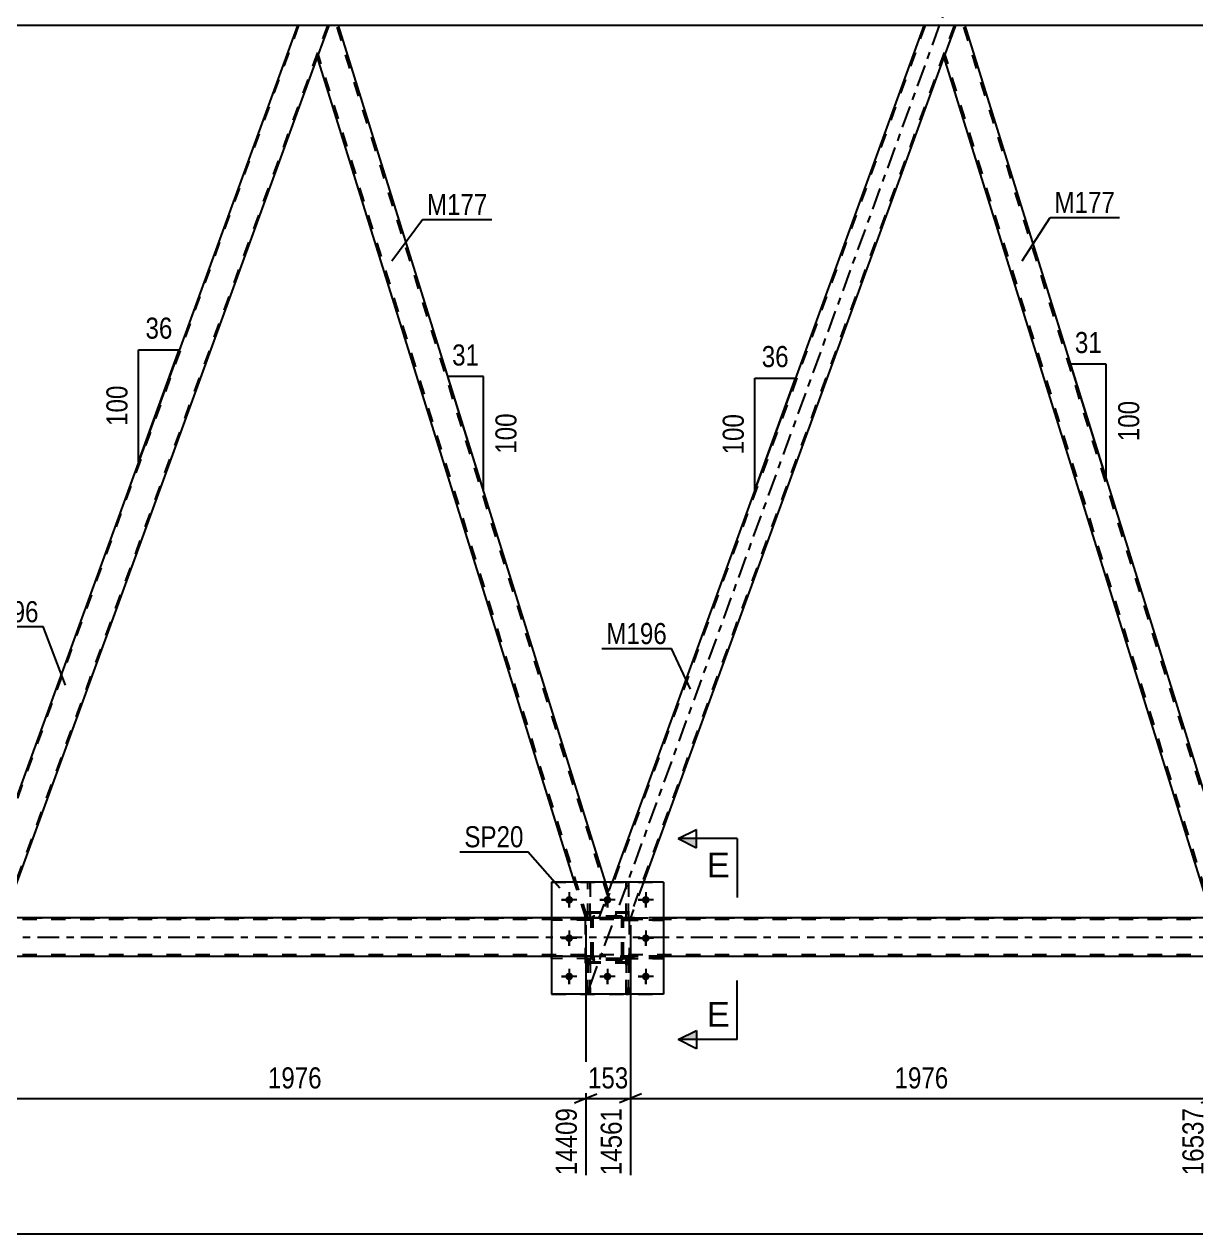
# Model space of a CAD drawing. Header units: millimetres. Extents: x 0 to 841, y 0 to 594.
# Drawn here: x 512.8 to 672, y 284.2 to 448.5 of the extents above; entities that cross this region are included whole.
import ezdxf

# ---------------------------------------------------------------- set-up
doc = ezdxf.new("R2010")
doc.units = ezdxf.units.MM
doc.linetypes.add('DXK_LINE_DOT2', pattern=[3.9198, 1.9599, -1.9599])
doc.linetypes.add('DXK_LINE_DOT3', pattern=[5.9187, 2.979, -0.9799, 0.9799, -0.9799])
doc.styles.add('Arial', font='ARIAL.TTF', dxfattribs={"height": 0.2})
doc.styles.add('Arial Narrow', font='ARIALN.TTF', dxfattribs={"height": 0.2})

# ---------------------------------------------------------------- blocks, each defined once
blk = doc.blocks.new('Part-814553314-3976 - 3897')
at = {"color": 7, "linetype": 'DXK_LINE_DOT2'}
for p, q in [((589.84, 326.84), (589.88, 327.03)), ((589.88, 327.03), (589.84, 326.84)), ((590.1, 326.94), (590.15, 327.01)), ((590.14, 327.29), (590.32, 327.32)), ((590.32, 327.32), (590.14, 327.29)), ((590.15, 327.01), (590.23, 327.07)), ((590.23, 327.07), (590.32, 327.08)), ((593.76, 327.32), (590.32, 327.32)), ((590.32, 327.08), (593.76, 327.08)), ((593.76, 327.32), (593.94, 327.29)), ((593.94, 327.29), (593.76, 327.32)), ((593.76, 327.08), (593.85, 327.07)), ((593.85, 327.07), (593.93, 327.01)), ((593.93, 327.01), (593.98, 326.94)), ((594.2, 327.03), (594.24, 326.84)), ((594.24, 326.84), (594.2, 327.03)), ((589.84, 321.8), (589.84, 326.84)), ((590.08, 326.84), (590.1, 326.94)), ((590.08, 321.8), (590.08, 326.84)), ((593.98, 326.94), (594, 326.84)), ((594, 321.8), (594, 326.84)), ((594.24, 321.8), (594.24, 326.84)), ((589.88, 321.62), (589.84, 321.8)), ((589.84, 321.8), (589.88, 321.62)), ((590.1, 321.71), (590.08, 321.8)), ((590.15, 321.63), (590.1, 321.71)), ((590.32, 321.32), (590.14, 321.36)), ((590.14, 321.36), (590.32, 321.32)), ((590.23, 321.58), (590.15, 321.63)), ((590.32, 321.56), (590.23, 321.58)), ((593.76, 321.56), (590.32, 321.56)), ((593.76, 321.32), (590.32, 321.32)), ((593.85, 321.58), (593.76, 321.56)), ((593.94, 321.36), (593.76, 321.32)), ((593.76, 321.32), (593.94, 321.36)), ((593.93, 321.63), (593.85, 321.58)), ((593.98, 321.71), (593.93, 321.63)), ((594, 321.8), (593.98, 321.71)), ((594.24, 321.8), (594.2, 321.62)), ((594.2, 321.62), (594.24, 321.8))]:
    blk.add_line(p, q, dxfattribs=at)
at = {"color": 7, "linetype": 'DXK_LINE_DOT3'}
blk.add_line((592.04, 324.32), (592.04, 324.32), dxfattribs=at)
at = {"color": 7, "linetype": 'DXK_LINE_DOT2'}
for centre, start, end in [((590.32, 326.84), 112.5, 157.5), ((590.32, 326.84), 112.5, 157.5), ((593.76, 326.84), 22.5, 67.5), ((593.76, 326.84), 22.5, 67.5), ((590.32, 321.8), 202.5, 247.5), ((590.32, 321.8), 202.5, 247.5), ((593.76, 321.8), 292.5, 337.5), ((593.76, 321.8), 292.5, 337.5)]:
    blk.add_arc(centre, 0.48, start, end, dxfattribs=at)
blk = doc.blocks.new('Part-814553314-3912 - 3897')
at = {"color": 7, "linetype": 'DXK_LINE_DOT2'}
for p, q in [((594.59, 327.08), (594.59, 331.92)), ((594.59, 331.92), (594.91, 331.92)), ((594.91, 331.92), (594.91, 327.08)), ((594.59, 327.68), (594.91, 327.68)), ((594.91, 327.08), (594.59, 327.08))]:
    blk.add_line(p, q, dxfattribs=at)
blk = doc.blocks.new('Part-814553314-3972 - 3897')
at = {"color": 2, "linetype": 'Continuous'}
for p, q in [((594.59, 331.92), (594.59, 331.92)), ((594.91, 331.92), (594.59, 331.92)), ((594.91, 331.92), (594.91, 331.92))]:
    blk.add_line(p, q, dxfattribs=at)
at = {"color": 7, "linetype": 'DXK_LINE_DOT2'}
for p, q in [((594.59, 327.08), (594.59, 331.92)), ((594.91, 327.08), (594.91, 331.92)), ((594.59, 327.68), (594.91, 327.68)), ((594.91, 327.08), (594.59, 327.08))]:
    blk.add_line(p, q, dxfattribs=at)
blk = doc.blocks.new('Part-814553314-4129 - 3897')
at = {"color": 7, "linetype": 'DXK_LINE_DOT2'}
for p, q in [((594.24, 326.76), (594.24, 327.08)), ((594.24, 327.08), (599.64, 327.08)), ((594.84, 326.76), (594.84, 327.08)), ((599.64, 327.08), (599.64, 326.76)), ((599.64, 326.76), (594.24, 326.76))]:
    blk.add_line(p, q, dxfattribs=at)
blk = doc.blocks.new('Part-814553314-4242 - 3897')
at = {"color": 7, "linetype": 'DXK_LINE_DOT2'}
for p, q in [((595.04, 327.72), (589.04, 327.72)), ((589.04, 320.92), (589.04, 327.72)), ((595.04, 320.92), (595.04, 327.72)), ((595.04, 320.92), (589.04, 320.92))]:
    blk.add_line(p, q, dxfattribs=at)
blk = doc.blocks.new('Part-814553314-3915 - 3897')
at = {"color": 7, "linetype": 'DXK_LINE_DOT2'}
for p, q in [((589.39, 327.08), (589.39, 331.92)), ((589.39, 331.92), (589.71, 331.92)), ((589.71, 331.92), (589.71, 327.08)), ((589.39, 327.68), (589.71, 327.68)), ((589.71, 327.08), (589.39, 327.08))]:
    blk.add_line(p, q, dxfattribs=at)
blk = doc.blocks.new('Part-814553314-3937 - 3897')
at = {"color": 2, "linetype": 'Continuous'}
for p, q in [((554.17, 448.32), (552.64, 444.13)), ((555.48, 448.32), (554.17, 448.32)), ((591.76, 331.92), (555.48, 448.32)), ((587.57, 331.92), (552.62, 444.07)), ((552.64, 444.13), (552.64, 444.12))]:
    blk.add_line(p, q, dxfattribs=at)
at = {"color": 7, "linetype": 'DXK_LINE_DOT2'}
for p, q in [((592.05, 330.2), (555.23, 448.32)), ((552.64, 444.13), (552.62, 444.07)), ((589.33, 327.1), (552.75, 444.44)), ((589.08, 327.1), (587.57, 331.92)), ((592.19, 330.57), (591.76, 331.92)), ((590.92, 327.1), (592.19, 330.57)), ((589.08, 327.1), (590.92, 327.1))]:
    blk.add_line(p, q, dxfattribs=at)
blk = doc.blocks.new('Part-814553314-4007 - 3897')
at = {"color": 7, "linetype": 'DXK_LINE_DOT2'}
for p, q in [((594.24, 321.56), (594.24, 321.88)), ((594.24, 321.88), (599.64, 321.88)), ((599.64, 321.56), (594.24, 321.56)), ((594.84, 321.56), (594.84, 321.88)), ((599.64, 321.88), (599.64, 321.56))]:
    blk.add_line(p, q, dxfattribs=at)
blk = doc.blocks.new('Bolt-814553314-4019 - 3897')
at = {"color": 1, "linetype": 'Continuous'}
for p, q in [((586.84, 330.56), (586.84, 329.87)), ((592.04, 330.56), (592.04, 329.87)), ((597.24, 330.56), (597.24, 329.87)), ((585.8, 329.52), (586.49, 329.52)), ((586.84, 328.48), (586.84, 329.18)), ((587.88, 329.52), (587.19, 329.52)), ((591, 329.52), (591.69, 329.52)), ((592.04, 328.48), (592.04, 329.18)), ((593.08, 329.52), (592.39, 329.52)), ((596.2, 329.52), (596.89, 329.52)), ((597.24, 328.48), (597.24, 329.18)), ((598.28, 329.52), (597.59, 329.52)), ((586.84, 325.36), (586.84, 324.67)), ((597.24, 325.36), (597.24, 324.67)), ((585.8, 324.32), (586.49, 324.32)), ((586.84, 323.28), (586.84, 323.98)), ((587.88, 324.32), (587.19, 324.32)), ((596.2, 324.32), (596.89, 324.32)), ((597.24, 323.28), (597.24, 323.98)), ((598.28, 324.32), (597.59, 324.32)), ((585.8, 319.12), (586.49, 319.12)), ((586.84, 320.16), (586.84, 319.47)), ((587.88, 319.12), (587.19, 319.12)), ((591, 319.12), (591.69, 319.12)), ((592.04, 320.16), (592.04, 319.47)), ((593.08, 319.12), (592.39, 319.12)), ((596.2, 319.12), (596.89, 319.12)), ((597.24, 320.16), (597.24, 319.47)), ((598.28, 319.12), (597.59, 319.12)), ((586.84, 318.08), (586.84, 318.78)), ((592.04, 318.08), (592.04, 318.78)), ((597.24, 318.08), (597.24, 318.78))]:
    blk.add_line(p, q, dxfattribs=at)
blk = doc.blocks.new('Bolt-814553314-4020 - 3897')
at = {"linetype": 'Continuous'}
for points in [[(587.36, 329.52, -1), (586.32, 329.52, -1)], [(592.56, 329.52, -1), (591.52, 329.52, -1)], [(597.76, 329.52, -1), (596.72, 329.52, -1)], [(587.36, 324.32, -1), (586.32, 324.32, -1)], [(597.76, 324.32, -1), (596.72, 324.32, -1)], [(587.36, 319.12, -1), (586.32, 319.12, -1)], [(592.56, 319.12, -1), (591.52, 319.12, -1)], [(597.76, 319.12, -1), (596.72, 319.12, -1)]]:
    blk.add_hatch(color=1, dxfattribs=at).paths.add_polyline_path(points)
at = {"color": 1, "linetype": 'Continuous'}
for p, q in [((586.84, 330.56), (586.84, 328.48)), ((592.04, 330.56), (592.04, 328.48)), ((597.24, 330.56), (597.24, 328.48)), ((587.88, 329.52), (585.8, 329.52)), ((593.08, 329.52), (591, 329.52)), ((598.28, 329.52), (596.2, 329.52)), ((586.84, 325.36), (586.84, 323.28)), ((597.24, 325.36), (597.24, 323.28)), ((587.88, 324.32), (585.8, 324.32)), ((598.28, 324.32), (596.2, 324.32)), ((587.88, 319.12), (585.8, 319.12)), ((586.84, 320.16), (586.84, 318.08)), ((593.08, 319.12), (591, 319.12)), ((592.04, 320.16), (592.04, 318.08)), ((598.28, 319.12), (596.2, 319.12)), ((597.24, 320.16), (597.24, 318.08))]:
    blk.add_line(p, q, dxfattribs=at)
blk = doc.blocks.new('Part-814553314-3956 - 3897')
at = {"color": 7, "linetype": 'DXK_LINE_DOT2'}
for p, q in [((589.84, 327.08), (584.44, 327.08)), ((584.44, 326.76), (584.44, 327.08)), ((589.24, 326.76), (589.24, 327.08)), ((589.84, 327.08), (589.84, 326.76)), ((589.84, 326.76), (584.44, 326.76))]:
    blk.add_line(p, q, dxfattribs=at)
blk = doc.blocks.new('Part-814553314-3959 - 3897')
at = {"color": 7, "linetype": 'DXK_LINE_DOT2'}
for p, q in [((589.71, 321.56), (589.39, 321.56)), ((589.39, 321.56), (589.39, 316.72)), ((589.39, 320.96), (589.71, 320.96)), ((589.71, 316.72), (589.71, 321.56)), ((589.39, 316.72), (589.71, 316.72))]:
    blk.add_line(p, q, dxfattribs=at)
blk = doc.blocks.new('Part-814553314-3960 - 3897')
at = {"color": 7, "linetype": 'DXK_LINE_DOT2'}
for p, q in [((599.64, 321.88), (594.24, 321.88)), ((594.24, 321.88), (594.24, 321.56)), ((594.24, 321.56), (599.64, 321.56)), ((594.84, 321.56), (594.84, 321.88)), ((599.64, 321.56), (599.64, 321.88))]:
    blk.add_line(p, q, dxfattribs=at)
blk = doc.blocks.new('Part-814553314-3961 - 3897')
at = {"color": 7, "linetype": 'DXK_LINE_DOT2'}
for p, q in [((599.64, 327.08), (594.24, 327.08)), ((594.24, 327.08), (594.24, 326.76)), ((594.84, 326.76), (594.84, 327.08)), ((599.64, 326.76), (599.64, 327.08)), ((594.24, 326.76), (599.64, 326.76))]:
    blk.add_line(p, q, dxfattribs=at)
blk = doc.blocks.new('Part-814553314-3978 - 3897')
at = {"color": 7, "linetype": 'DXK_LINE_DOT2'}
for p, q in [((584.44, 331.92), (599.64, 331.92)), ((584.44, 331.92), (584.44, 316.72)), ((599.64, 331.92), (599.64, 316.72)), ((584.44, 316.72), (599.64, 316.72))]:
    blk.add_line(p, q, dxfattribs=at)
blk = doc.blocks.new('Part-814553314-3988 - 3897')
at = {"color": 7, "linetype": 'DXK_LINE_DOT2'}
for p, q in [((550.08, 448.32), (505.96, 327.1)), ((554, 448.32), (509.88, 327.1)), ((554.17, 448.32), (552.64, 444.12)), ((507.03, 330.52), (505.79, 327.1)), ((510.05, 327.1), (505.79, 327.1))]:
    blk.add_line(p, q, dxfattribs=at)
at = {"color": 2, "linetype": 'Continuous'}
for p, q in [((549.91, 448.32), (507.03, 330.52)), ((554.17, 448.32), (549.91, 448.32)), ((552.64, 444.12), (510.05, 327.1))]:
    blk.add_line(p, q, dxfattribs=at)
blk = doc.blocks.new('Part-814553314-3989 - 3897')
at = {"color": 7, "linetype": 'DXK_LINE_DOT2'}
for p, q in [((589.84, 327.08), (584.44, 327.08)), ((584.44, 327.08), (584.44, 326.76)), ((589.24, 326.76), (589.24, 327.08)), ((589.84, 326.76), (589.84, 327.08)), ((589.84, 326.76), (584.44, 326.76))]:
    blk.add_line(p, q, dxfattribs=at)
blk = doc.blocks.new('Part-814553314-3994 - 3897')
at = {"color": 7, "linetype": 'DXK_LINE_DOT2'}
for p, q in [((724.43, 448.32), (209.37, 448.32)), ((555.48, 448.32), (549.91, 448.32)), ((640.62, 448.32), (635.04, 448.32))]:
    blk.add_line(p, q, dxfattribs=at)
at = {"color": 2, "linetype": 'Continuous'}
for p, q in [((549.91, 448.32), (470.35, 448.32)), ((635.04, 448.32), (555.48, 448.32)), ((720.18, 448.32), (640.62, 448.32))]:
    blk.add_line(p, q, dxfattribs=at)
blk = doc.blocks.new('Part-814553314-4005 - 3897')
at = {"color": 7, "linetype": 'DXK_LINE_DOT2'}
for p, q in [((589.84, 321.88), (584.44, 321.88)), ((584.44, 321.88), (584.44, 321.56)), ((589.84, 321.56), (584.44, 321.56)), ((589.24, 321.56), (589.24, 321.88)), ((589.84, 321.56), (589.84, 321.88))]:
    blk.add_line(p, q, dxfattribs=at)
blk = doc.blocks.new('Part-814553314-4037 - 3897')
at = {"color": 2, "linetype": 'Continuous'}
for p, q in [((639.3, 448.32), (637.77, 444.13)), ((640.62, 448.32), (639.3, 448.32)), ((677.32, 330.57), (640.62, 448.32)), ((674.21, 327.1), (637.75, 444.07)), ((637.77, 444.13), (637.77, 444.12)), ((677.3, 330.51), (677.05, 329.83)), ((677.3, 330.52), (677.3, 330.51)), ((677.05, 329.83), (676.06, 327.1))]:
    blk.add_line(p, q, dxfattribs=at)
at = {"color": 7, "linetype": 'DXK_LINE_DOT2'}
for p, q in [((677.18, 330.2), (640.37, 448.32)), ((637.77, 444.13), (637.75, 444.07)), ((674.46, 327.1), (637.89, 444.44)), ((677.05, 329.83), (677.24, 330.35)), ((677.32, 330.57), (677.3, 330.52)), ((676.06, 327.1), (674.21, 327.1))]:
    blk.add_line(p, q, dxfattribs=at)
blk = doc.blocks.new('Part-814553314-4042 - 3897')
at = {"color": 7, "linetype": 'DXK_LINE_DOT3'}
blk.add_line((589.63, 317.7), (640.59, 457.72), dxfattribs=at)
at = {"color": 7, "linetype": 'DXK_LINE_DOT2'}
for p, q in [((635.21, 448.32), (591.09, 327.1)), ((639.13, 448.32), (595.01, 327.1)), ((639.3, 448.32), (637.77, 444.12)), ((590.92, 327.1), (592.68, 331.92)), ((596.94, 331.92), (595.18, 327.1)), ((595.18, 327.1), (590.92, 327.1))]:
    blk.add_line(p, q, dxfattribs=at)
at = {"color": 2, "linetype": 'Continuous'}
for p, q in [((635.04, 448.32), (592.68, 331.92)), ((639.3, 448.32), (635.04, 448.32)), ((637.77, 444.12), (596.94, 331.92))]:
    blk.add_line(p, q, dxfattribs=at)
blk = doc.blocks.new('Part-814553314-4057 - 3897')
at = {"color": 7, "linetype": 'DXK_LINE_DOT2'}
for p, q in [((329.04, 327.1), (745.78, 327.1)), ((599.64, 327.1), (584.44, 327.1)), ((745.78, 326.86), (58.85, 326.86)), ((745.78, 322.06), (58.85, 322.06)), ((599.64, 321.82), (584.44, 321.82))]:
    blk.add_line(p, q, dxfattribs=at)
at = {"color": 2, "linetype": 'Continuous'}
for p, q in [((584.44, 327.1), (344.24, 327.1)), ((745.78, 327.1), (599.64, 327.1)), ((584.44, 321.82), (344.24, 321.82)), ((745.78, 321.82), (599.64, 321.82))]:
    blk.add_line(p, q, dxfattribs=at)
at = {"color": 7, "linetype": 'DXK_LINE_DOT3'}
blk.add_line((58.85, 324.46), (745.78, 324.46), dxfattribs=at)
blk = doc.blocks.new('Part-814553314-4074 - 3897')
at = {"color": 2, "linetype": 'Continuous'}
for p, q in [((589.39, 331.92), (589.39, 331.92)), ((589.71, 331.92), (589.39, 331.92)), ((589.71, 331.92), (589.71, 331.92))]:
    blk.add_line(p, q, dxfattribs=at)
at = {"color": 7, "linetype": 'DXK_LINE_DOT2'}
for p, q in [((589.39, 327.08), (589.39, 331.92)), ((589.71, 327.08), (589.71, 331.92)), ((589.39, 327.68), (589.71, 327.68)), ((589.71, 327.08), (589.39, 327.08))]:
    blk.add_line(p, q, dxfattribs=at)
blk = doc.blocks.new('Part-814553314-4096 - 3897')
at = {"color": 2, "linetype": 'Continuous'}
for p, q in [((599.64, 331.92), (584.44, 331.92)), ((584.44, 331.92), (584.44, 316.72)), ((599.64, 331.92), (599.64, 316.72)), ((599.64, 316.72), (584.44, 316.72))]:
    blk.add_line(p, q, dxfattribs=at)
blk = doc.blocks.new('Part-814553314-4112 - 3897')
at = {"color": 7, "linetype": 'DXK_LINE_DOT2'}
for p, q in [((595.04, 327.86), (589.04, 327.86)), ((589.04, 321.06), (589.04, 327.86)), ((595.04, 321.06), (595.04, 327.86)), ((595.04, 321.06), (589.04, 321.06))]:
    blk.add_line(p, q, dxfattribs=at)
blk = doc.blocks.new('Part-814553314-4119 - 3897')
at = {"color": 7, "linetype": 'DXK_LINE_DOT2'}
for p, q in [((594.91, 321.56), (594.59, 321.56)), ((594.59, 321.56), (594.59, 316.72)), ((594.59, 320.96), (594.91, 320.96)), ((594.91, 316.72), (594.91, 321.56)), ((594.59, 316.72), (594.91, 316.72))]:
    blk.add_line(p, q, dxfattribs=at)
blk = doc.blocks.new('Part-814553314-4131 - 3897')
at = {"color": 7, "linetype": 'DXK_LINE_DOT2'}
for p, q in [((589.84, 326.84), (589.88, 327.03)), ((589.88, 327.03), (589.84, 326.84)), ((590.1, 326.94), (590.15, 327.01)), ((590.14, 327.29), (590.32, 327.32)), ((590.32, 327.32), (590.14, 327.29)), ((590.15, 327.01), (590.23, 327.07)), ((590.23, 327.07), (590.32, 327.08)), ((593.76, 327.32), (590.32, 327.32)), ((590.32, 327.08), (593.76, 327.08)), ((593.76, 327.32), (593.94, 327.29)), ((593.94, 327.29), (593.76, 327.32)), ((593.76, 327.08), (593.85, 327.07)), ((593.85, 327.07), (593.93, 327.01)), ((593.93, 327.01), (593.98, 326.94)), ((594.2, 327.03), (594.24, 326.84)), ((594.24, 326.84), (594.2, 327.03)), ((589.84, 321.8), (589.84, 326.84)), ((590.08, 326.84), (590.1, 326.94)), ((590.08, 321.8), (590.08, 326.84)), ((593.98, 326.94), (594, 326.84)), ((594, 321.8), (594, 326.84)), ((594.24, 321.8), (594.24, 326.84)), ((589.88, 321.62), (589.84, 321.8)), ((589.84, 321.8), (589.88, 321.62)), ((590.1, 321.71), (590.08, 321.8)), ((590.15, 321.63), (590.1, 321.71)), ((590.32, 321.32), (590.14, 321.36)), ((590.14, 321.36), (590.32, 321.32)), ((590.23, 321.58), (590.15, 321.63)), ((590.32, 321.56), (590.23, 321.58)), ((593.76, 321.56), (590.32, 321.56)), ((593.76, 321.32), (590.32, 321.32)), ((593.85, 321.58), (593.76, 321.56)), ((593.94, 321.36), (593.76, 321.32)), ((593.76, 321.32), (593.94, 321.36)), ((593.93, 321.63), (593.85, 321.58)), ((593.98, 321.71), (593.93, 321.63)), ((594, 321.8), (593.98, 321.71)), ((594.24, 321.8), (594.2, 321.62)), ((594.2, 321.62), (594.24, 321.8))]:
    blk.add_line(p, q, dxfattribs=at)
at = {"color": 7, "linetype": 'DXK_LINE_DOT3'}
blk.add_line((592.04, 324.32), (592.04, 324.32), dxfattribs=at)
at = {"color": 7, "linetype": 'DXK_LINE_DOT2'}
for centre, start, end in [((590.32, 326.84), 112.5, 157.5), ((590.32, 326.84), 112.5, 157.5), ((593.76, 326.84), 22.5, 67.5), ((593.76, 326.84), 22.5, 67.5), ((590.32, 321.8), 202.5, 247.5), ((590.32, 321.8), 202.5, 247.5), ((593.76, 321.8), 292.5, 337.5), ((593.76, 321.8), 292.5, 337.5)]:
    blk.add_arc(centre, 0.48, start, end, dxfattribs=at)
blk = doc.blocks.new('Part-814553314-4233 - 3897')
at = {"color": 7, "linetype": 'DXK_LINE_DOT2'}
for p, q in [((589.84, 321.88), (584.44, 321.88)), ((584.44, 321.56), (584.44, 321.88)), ((589.84, 321.56), (584.44, 321.56)), ((589.24, 321.56), (589.24, 321.88)), ((589.84, 321.88), (589.84, 321.56))]:
    blk.add_line(p, q, dxfattribs=at)
blk = doc.blocks.new('Part-814553314-4298 - 3897')
at = {"color": 7, "linetype": 'DXK_LINE_DOT2'}
for p, q in [((594.59, 316.72), (594.59, 321.56)), ((594.59, 321.56), (594.91, 321.56)), ((594.59, 320.96), (594.91, 320.96)), ((594.91, 321.56), (594.91, 316.72)), ((594.91, 316.72), (594.59, 316.72))]:
    blk.add_line(p, q, dxfattribs=at)
blk = doc.blocks.new('Part-814553314-4301 - 3897')
at = {"color": 7, "linetype": 'DXK_LINE_DOT2'}
for p, q in [((589.39, 316.72), (589.39, 321.56)), ((589.39, 321.56), (589.71, 321.56)), ((589.39, 320.96), (589.71, 320.96)), ((589.71, 321.56), (589.71, 316.72)), ((589.71, 316.72), (589.39, 316.72))]:
    blk.add_line(p, q, dxfattribs=at)
blk = doc.blocks.new('StraightDimension-814553314-5112 - 3897')
at = {"color": 7, "linetype": 'Continuous'}
for p, q in [((510.05, 326.1), (510.05, 292.12)), ((589.08, 326.1), (589.08, 292.12)), ((511.55, 303.16), (508.55, 301.96)), ((510.05, 302.56), (589.08, 302.56)), ((587.58, 301.96), (590.58, 303.16))]:
    blk.add_line(p, q, dxfattribs=at)
at = {"color": 0}
blk.add_wipeout([(553.82, 303.31), (553.82, 307.51), (545.31, 307.51), (545.31, 303.31)], dxfattribs=at)
at = {"color": 0, "linetype": 'Continuous'}
blk.add_wipeout([(588.48, 301.86), (584.28, 301.86), (584.28, 291.52), (588.48, 291.52)], dxfattribs=at)
at = {"color": 3, "style": 'Arial Narrow'}
blk.add_text('1976', height=2.863, dxfattribs=at).set_placement((545.91, 303.91))
at = {"color": 3, "linetype": 'Continuous', "style": 'Arial Narrow'}
blk.add_text('14409', height=2.863, rotation=90.0002, dxfattribs=at).set_placement((587.88, 292.12))
blk = doc.blocks.new('AngleDimension-814553314-5223 - 3897')
at = {"color": 7, "linetype": 'Continuous'}
for p, q in [((658.74, 390.18), (654.96, 402.3)), ((659.78, 402.3), (654.96, 402.3)), ((659.78, 386.83), (654.96, 402.3)), ((659.78, 386.83), (659.78, 402.3))]:
    blk.add_line(p, q, dxfattribs=at)
at = {"color": 0}
for points in [[(659.8, 403.2), (659.8, 407.4), (654.94, 407.4), (654.94, 403.2)], [(664.88, 397.91), (660.68, 397.91), (660.68, 391.23), (664.88, 391.23)]]:
    blk.add_wipeout(points, dxfattribs=at)
at = {"color": 3, "style": 'Arial Narrow'}
blk.add_text('31', height=2.863, dxfattribs=at).set_placement((655.54, 403.8))
blk.add_text('100', height=2.863, rotation=90.0002, dxfattribs=at).set_placement((664.28, 391.83))
blk = doc.blocks.new('StraightDimension-814553314-5131 - 3897')
at = {"color": 7, "linetype": 'Continuous'}
for p, q in [((589.08, 326.1), (589.08, 292.12)), ((595.18, 326.1), (595.18, 292.12)), ((587.58, 301.96), (590.58, 303.16)), ((589.08, 302.56), (595.18, 302.56)), ((596.68, 303.16), (593.68, 301.96))]:
    blk.add_line(p, q, dxfattribs=at)
at = {"color": 0}
blk.add_wipeout([(595.47, 303.31), (595.47, 307.51), (588.79, 307.51), (588.79, 303.31)], dxfattribs=at)
at = {"color": 0, "linetype": 'Continuous'}
blk.add_wipeout([(594.58, 301.86), (590.38, 301.86), (590.38, 291.52), (594.58, 291.52)], dxfattribs=at)
at = {"color": 3, "style": 'Arial Narrow'}
blk.add_text('153', height=2.863, dxfattribs=at).set_placement((589.39, 303.91))
at = {"color": 3, "linetype": 'Continuous', "style": 'Arial Narrow'}
blk.add_text('14561', height=2.863, rotation=90.0002, dxfattribs=at).set_placement((593.98, 292.12))
blk = doc.blocks.new('AngleDimension-814553314-14202 - 3897')
at = {"color": 7, "linetype": 'Continuous'}
for p, q in [((612.06, 400.4), (617.6, 400.4)), ((612.06, 385.17), (617.6, 400.4)), ((612.06, 385.17), (612.06, 400.4)), ((615.1, 393.53), (617.6, 400.4))]:
    blk.add_line(p, q, dxfattribs=at)
at = {"color": 0}
for points in [[(617.26, 401.3), (617.26, 405.5), (612.4, 405.5), (612.4, 401.3)], [(611.16, 396.13), (606.96, 396.13), (606.96, 389.44), (611.16, 389.44)]]:
    blk.add_wipeout(points, dxfattribs=at)
at = {"color": 3, "style": 'Arial Narrow'}
blk.add_text('36', height=2.863, dxfattribs=at).set_placement((613, 401.9))
blk.add_text('100', height=2.863, rotation=90.0002, dxfattribs=at).set_placement((610.56, 390.04))
blk = doc.blocks.new('StraightDimension-814553314-5150 - 3897')
at = {"color": 7, "linetype": 'Continuous'}
for p, q in [((595.18, 326.1), (595.18, 292.12)), ((674.21, 326.1), (674.21, 292.12)), ((596.68, 303.16), (593.68, 301.96)), ((595.18, 302.56), (674.21, 302.56)), ((672.71, 301.96), (675.71, 303.16))]:
    blk.add_line(p, q, dxfattribs=at)
at = {"color": 0}
blk.add_wipeout([(638.95, 303.31), (638.95, 307.51), (630.44, 307.51), (630.44, 303.31)], dxfattribs=at)
at = {"color": 0, "linetype": 'Continuous'}
blk.add_wipeout([(673.61, 301.86), (669.41, 301.86), (669.41, 291.52), (673.61, 291.52)], dxfattribs=at)
at = {"color": 3, "style": 'Arial Narrow'}
blk.add_text('1976', height=2.863, dxfattribs=at).set_placement((631.04, 303.91))
at = {"color": 3, "linetype": 'Continuous', "style": 'Arial Narrow'}
blk.add_text('16537', height=2.863, rotation=90.0002, dxfattribs=at).set_placement((673.01, 292.12))
blk = doc.blocks.new('StraightDimension-814553314-5201 - 3897')
at = {"color": 7, "linetype": 'Continuous'}
blk.add_line((47.99, 284.16), (792, 284.16), dxfattribs=at)
blk = doc.blocks.new('AngleDimension-814553314-14174 - 3897')
at = {"color": 7, "linetype": 'Continuous'}
for p, q in [((528.33, 404.26), (533.87, 404.26)), ((528.33, 389.04), (533.87, 404.26)), ((528.33, 389.04), (528.33, 404.26)), ((529.23, 391.49), (533.87, 404.26))]:
    blk.add_line(p, q, dxfattribs=at)
at = {"color": 0}
for points in [[(533.53, 405.16), (533.53, 409.36), (528.68, 409.36), (528.68, 405.16)], [(527.43, 399.99), (523.23, 399.99), (523.23, 393.31), (527.43, 393.31)]]:
    blk.add_wipeout(points, dxfattribs=at)
at = {"color": 3, "style": 'Arial Narrow'}
blk.add_text('36', height=2.863, dxfattribs=at).set_placement((529.28, 405.76))
blk.add_text('100', height=2.863, rotation=90.0002, dxfattribs=at).set_placement((526.83, 393.91))
blk = doc.blocks.new('AngleDimension-814553314-14188 - 3897')
at = {"color": 7, "linetype": 'Continuous'}
for p, q in [((573.21, 391.44), (570.35, 400.61)), ((575.18, 400.61), (570.35, 400.61)), ((575.18, 385.14), (570.35, 400.61)), ((575.18, 385.14), (575.18, 400.61))]:
    blk.add_line(p, q, dxfattribs=at)
at = {"color": 0}
for points in [[(575.19, 401.51), (575.19, 405.71), (570.34, 405.71), (570.34, 401.51)], [(580.28, 396.22), (576.08, 396.22), (576.08, 389.53), (580.28, 389.53)]]:
    blk.add_wipeout(points, dxfattribs=at)
at = {"color": 3, "style": 'Arial Narrow'}
blk.add_text('31', height=2.863, dxfattribs=at).set_placement((570.94, 402.11))
blk.add_text('100', height=2.863, rotation=90.0002, dxfattribs=at).set_placement((579.68, 390.13))
blk = doc.blocks.new('Mark-814553314-3933 - 3897')
at = {"color": 0}
blk.add_wipeout([(575.73, 422.55), (575.73, 425.55), (567.51, 425.55), (567.51, 422.55)], dxfattribs=at)
blk.add_wipeout([(575.73, 422.55), (575.73, 425.55), (567.51, 425.55), (567.51, 422.55)], dxfattribs=at)
at = {"color": 30, "linetype": 'Continuous'}
for p, q in [((562.75, 416.33), (566.91, 421.95)), ((566.91, 421.95), (576.33, 421.95))]:
    blk.add_line(p, q, dxfattribs=at)
at = {"color": 3, "style": 'Arial Narrow'}
blk.add_text('M177', height=2.863, dxfattribs=at).set_placement((567.51, 422.55))
blk = doc.blocks.new('Mark-814553314-3984 - 3897')
at = {"color": 0}
blk.add_wipeout([(514.77, 367.24), (514.77, 370.24), (506.54, 370.24), (506.54, 367.24)], dxfattribs=at)
blk.add_wipeout([(514.77, 367.24), (514.77, 370.24), (506.54, 370.24), (506.54, 367.24)], dxfattribs=at)
at = {"color": 30, "linetype": 'Continuous'}
for p in [(505.94, 366.64), (518.41, 358.68)]:
    blk.add_line(p, (515.37, 366.64), dxfattribs=at)
at = {"color": 3, "style": 'Arial Narrow'}
blk.add_text('M196', height=2.863, dxfattribs=at).set_placement((506.54, 367.24))
blk = doc.blocks.new('Mark-814553314-4033 - 3897')
at = {"color": 0}
blk.add_wipeout([(660.98, 422.84), (660.98, 425.84), (652.76, 425.84), (652.76, 422.84)], dxfattribs=at)
blk.add_wipeout([(660.98, 422.84), (660.98, 425.84), (652.76, 425.84), (652.76, 422.84)], dxfattribs=at)
at = {"color": 30, "linetype": 'Continuous'}
for p, q in [((648.37, 416.33), (652.16, 422.24)), ((652.16, 422.24), (661.58, 422.24))]:
    blk.add_line(p, q, dxfattribs=at)
at = {"color": 3, "style": 'Arial Narrow'}
blk.add_text('M177', height=2.863, dxfattribs=at).set_placement((652.76, 422.84))
blk = doc.blocks.new('Mark-814553314-4038 - 3897')
at = {"color": 0}
blk.add_wipeout([(600.12, 364.27), (600.12, 367.27), (591.89, 367.27), (591.89, 364.27)], dxfattribs=at)
blk.add_wipeout([(600.12, 364.27), (600.12, 367.27), (591.89, 367.27), (591.89, 364.27)], dxfattribs=at)
at = {"color": 30, "linetype": 'Continuous'}
for p in [(591.29, 363.67), (603.31, 358.16)]:
    blk.add_line(p, (600.72, 363.67), dxfattribs=at)
at = {"color": 3, "style": 'Arial Narrow'}
blk.add_text('M196', height=2.863, dxfattribs=at).set_placement((591.89, 364.27))
blk = doc.blocks.new('Mark-814553314-4092 - 3897')
at = {"color": 0}
blk.add_wipeout([(580.64, 336.67), (580.64, 339.67), (572.6, 339.67), (572.6, 336.67)], dxfattribs=at)
blk.add_wipeout([(580.64, 336.67), (580.64, 339.67), (572.6, 339.67), (572.6, 336.67)], dxfattribs=at)
at = {"color": 30, "linetype": 'Continuous'}
for p in [(572, 336.07), (585.59, 331.13)]:
    blk.add_line(p, (581.24, 336.07), dxfattribs=at)
at = {"color": 3, "style": 'Arial Narrow'}
blk.add_text('SP20', height=2.863, dxfattribs=at).set_placement((572.6, 336.67))
blk = doc.blocks.new('SectionMark-814553314-5545 - 3897')
at = {"linetype": 'Continuous'}
for points in [[(604.14, 337.85), (604.14, 336.6), (601.64, 337.85)], [(604.14, 311.8), (604.14, 310.55), (601.64, 310.55)]]:
    blk.add_hatch(color=6, dxfattribs=at).paths.add_polyline_path(points)
at = {"color": 6, "linetype": 'Continuous'}
for p, q in [((601.64, 337.85), (604.14, 339.1)), ((604.14, 336.6), (604.14, 339.1)), ((609.64, 337.85), (601.64, 337.85)), ((601.64, 337.85), (604.14, 336.6)), ((609.64, 337.85), (609.64, 329.85)), ((609.64, 310.55), (609.64, 318.55)), ((601.64, 310.55), (604.14, 311.8)), ((604.14, 311.8), (604.14, 309.3)), ((609.64, 310.55), (601.64, 310.55)), ((604.14, 309.3), (601.64, 310.55))]:
    blk.add_line(p, q, dxfattribs=at)
at = {"color": 0, "linetype": 'Continuous'}
for points in [[(608.64, 332.6), (608.64, 336.1), (605.53, 336.1), (605.53, 332.6)], [(608.64, 312.3), (608.64, 315.8), (605.53, 315.8), (605.53, 312.3)]]:
    blk.add_wipeout(points, dxfattribs=at)
at = {"color": 3, "linetype": 'Continuous', "style": 'Arial'}
for p in [(605.53, 332.6), (605.53, 312.3)]:
    blk.add_text('E', height=3.34, dxfattribs=at).set_placement(p)

msp = doc.modelspace()

# ---------------------------------------------------------------- block references
for name in ['Part-814553314-4042 - 3897', 'Part-814553314-3994 - 3897', 'Part-814553314-3988 - 3897', 'Part-814553314-3937 - 3897', 'Part-814553314-4037 - 3897', 'Part-814553314-3978 - 3897', 'Part-814553314-4096 - 3897', 'Part-814553314-3915 - 3897', 'Part-814553314-4074 - 3897', 'Part-814553314-3912 - 3897', 'Part-814553314-3972 - 3897', 'Bolt-814553314-4019 - 3897', 'Bolt-814553314-4020 - 3897', 'Part-814553314-4057 - 3897', 'Part-814553314-3956 - 3897', 'Part-814553314-3989 - 3897', 'Part-814553314-4112 - 3897', 'Part-814553314-4242 - 3897', 'Part-814553314-3976 - 3897', 'Part-814553314-4131 - 3897', 'Part-814553314-4129 - 3897', 'Part-814553314-3961 - 3897', 'Part-814553314-4005 - 3897', 'Part-814553314-4233 - 3897', 'Part-814553314-3959 - 3897', 'Part-814553314-4301 - 3897', 'Part-814553314-4007 - 3897', 'Part-814553314-3960 - 3897', 'Part-814553314-4119 - 3897', 'Part-814553314-4298 - 3897']:
    msp.add_blockref(name, (0, 0))

# ---------------------------------------------------------------- next in the draw order: block references
for name in ['AngleDimension-814553314-5223 - 3897', 'AngleDimension-814553314-14202 - 3897', 'StraightDimension-814553314-5112 - 3897']:
    msp.add_blockref(name, (0, 0))

# ---------------------------------------------------------------- next in the draw order: block references
msp.add_blockref('StraightDimension-814553314-5131 - 3897', (0, 0))

# ---------------------------------------------------------------- next in the draw order: block references
msp.add_blockref('StraightDimension-814553314-5150 - 3897', (0, 0))

# ---------------------------------------------------------------- next in the draw order: block references
msp.add_blockref('StraightDimension-814553314-5201 - 3897', (0, 0))

# ---------------------------------------------------------------- next in the draw order: block references
for name in ['Mark-814553314-4033 - 3897', 'Mark-814553314-3933 - 3897', 'AngleDimension-814553314-14174 - 3897', 'AngleDimension-814553314-14188 - 3897', 'Mark-814553314-3984 - 3897', 'Mark-814553314-4038 - 3897', 'Mark-814553314-4092 - 3897', 'SectionMark-814553314-5545 - 3897']:
    msp.add_blockref(name, (0, 0))

doc.saveas('drawing.dxf')
